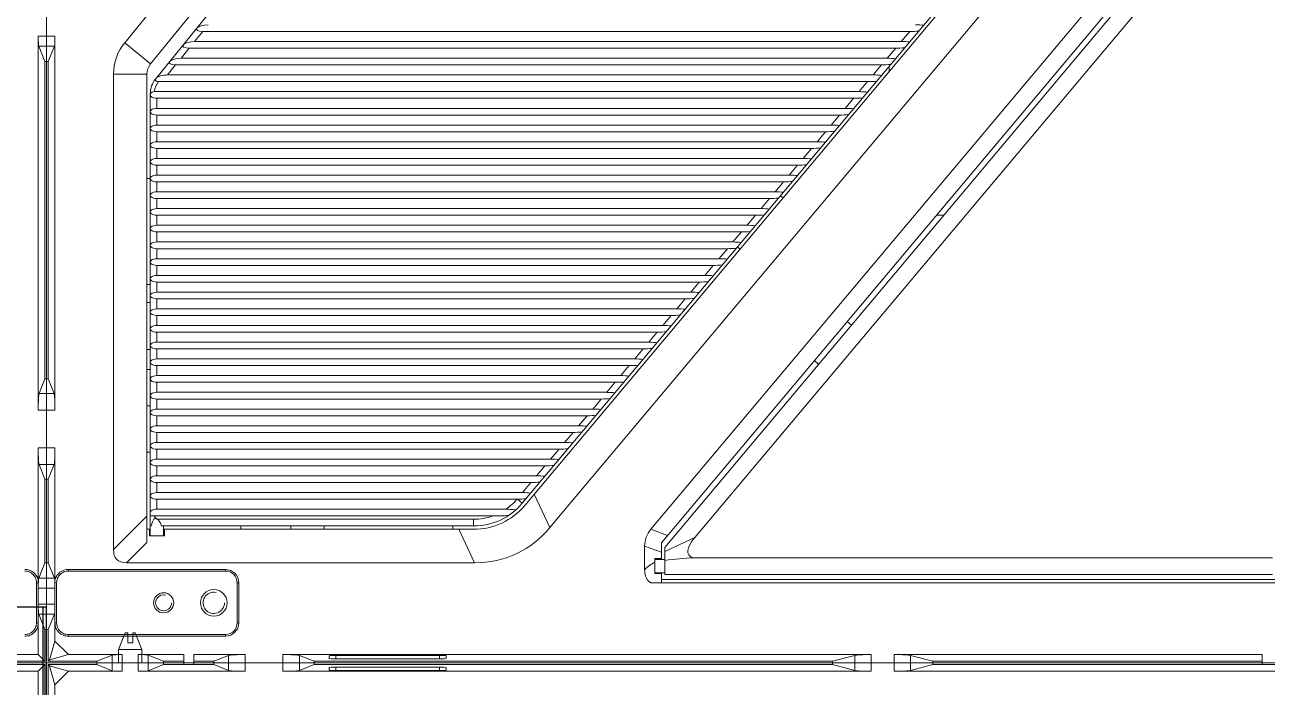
# Model space of a CAD drawing. Header units: millimetres. Extents: x 2185 to 26698, y 9658 to 17427.
# Drawn here: x 23180.1 to 23551.6, y 14928.5 to 15126.7 of the extents above; entities that cross this region are included whole.
import ezdxf

# ---------------------------------------------------------------- set-up
doc = ezdxf.new("R2010")
doc.units = ezdxf.units.MM
doc.linetypes.add('SLD-实线', pattern=[0])
doc.layers.add('文字层', color=8, linetype='SLD-实线', lineweight=15)

# ---------------------------------------------------------------- blocks, each defined once
blk = doc.blocks.new('76128193')
at = {"color": 7, "linetype": 'Continuous'}
for p, q in [((-3996.93, 2590.93), (-3998.93, 2585.93)), ((-3996.18, 2590.93), (-3996.93, 2590.93)), ((-3996.18, 2590.93), (-3996.18, 2587.93)), ((-3994.68, 2590.93), (-3994.68, 2587.93)), ((-3993.93, 2590.93), (-3994.68, 2590.93)), ((-3993.93, 2590.93), (-3991.93, 2585.93)), ((-3998.93, 2581.93), (-3998.93, 2585.93)), ((-3991.93, 2585.93), (-3998.93, 2585.93)), ((-3994.68, 2587.93), (-3996.18, 2587.93)), ((-3991.93, 2581.93), (-3991.93, 2585.93)), ((-4020.43, 2581.93), (-4020.43, 2041.93)), ((-4020.43, 2581.93), (-3060.43, 2581.93)), ((-4019.93, 2581.43), (-4019.93, 2571.93)), ((-4019.53, 2581.02), (-4019.93, 2581.43)), ((-4019.93, 2581.43), (-4005.43, 2581.43)), ((-4019.53, 2581.02), (-4017.93, 2575.43)), ((-4019.53, 2581.02), (-4013.93, 2579.43)), ((-4013.93, 2579.43), (-4017.93, 2575.43)), ((-3997.83, 2579.43), (-4013.93, 2579.43)), ((-4005.43, 2581.93), (-4005.43, 2581.43)), ((-4000.8, 2579.58), (-4005.43, 2581.43)), ((-4000.8, 2579.58), (-4000.8, 2581.93)), ((-3997.83, 2579.43), (-3997.83, 2581.93)), ((-3993.03, 2581.93), (-3993.03, 2579.43)), ((-3961.1, 2579.43), (-3993.03, 2579.43)), ((-3990.07, 2581.93), (-3990.07, 2579.58)), ((-3985.43, 2581.43), (-3990.07, 2579.58)), ((-3985.43, 2581.93), (-3985.43, 2581.43)), ((-3985.43, 2581.43), (-3970.43, 2581.43)), ((-3970.43, 2581.93), (-3970.43, 2581.43)), ((-3970.43, 2581.43), (-3966.05, 2579.68)), ((-3966.05, 2579.68), (-3966.05, 2581.93)), ((-3961.1, 2581.93), (-3961.1, 2579.43)), ((-3949.77, 2579.43), (-3949.77, 2581.93)), ((-3949.77, 2579.43), (-3773.89, 2579.43)), ((-3944.82, 2581.93), (-3944.82, 2579.68)), ((-3944.82, 2579.68), (-3940.43, 2581.43)), ((-3940.43, 2581.93), (-3940.43, 2581.43)), ((-3940.43, 2581.43), (-3785.43, 2581.43)), ((-3935.93, 2579.77), (-3935.93, 2580.57)), ((-3933.93, 2580.69), (-3933.93, 2579.66)), ((-3933.93, 2580.69), (-3902.93, 2580.69)), ((-3933.93, 2579.66), (-3902.93, 2579.66)), ((-3902.93, 2579.66), (-3902.93, 2580.69)), ((-3900.93, 2580.57), (-3900.93, 2579.77)), ((-3785.43, 2581.93), (-3785.43, 2581.43)), ((-3785.43, 2581.43), (-3778.78, 2579.66)), ((-3778.78, 2579.66), (-3778.78, 2581.93)), ((-3773.89, 2581.93), (-3773.89, 2579.43)), ((-3766.98, 2579.43), (-3766.98, 2581.93)), ((-3766.98, 2579.43), (-3543.89, 2579.43)), ((-3762.09, 2581.93), (-3762.09, 2579.66)), ((-3762.09, 2579.66), (-3755.43, 2581.43)), ((-3755.43, 2581.93), (-3755.43, 2581.43)), ((-3755.43, 2581.43), (-3555.43, 2581.43)), ((-3062.93, 2579.43), (-3083.03, 2579.43)), ((-3075.43, 2581.43), (-3060.93, 2581.43)), ((-3060.93, 2581.43), (-3062.93, 2579.43)), ((-3062.93, 2569.98), (-3062.93, 2579.43)), ((-3060.93, 2571.93), (-3060.93, 2581.43)), ((-3060.43, 2517.59), (-3060.43, 2581.93)), ((-4017.93, 2575.43), (-4017.93, 2568.98)), ((-3060.43, 2517.58), (-3060.43, 2106.28)), ((-3878.2, 2089.72), (-3720.78, 2277.32)), ((-3877.43, 2089.07), (-3720.01, 2276.68)), ((-3869.95, 2082.44), (-3707.34, 2276.23)), ((-3684.94, 2266.44), (-3839.75, 2081.94)), ((-3836.59, 2077.93), (-3681.84, 2262.36)), ((-3835.59, 2076.48), (-3679.56, 2262.43)), ((-3826.55, 2079.47), (-3675.73, 2259.22)), ((-3981.11, 2247.24), (-3997.08, 2227.57)), ((-3989.32, 2221.27), (-3969.17, 2246.09)), ((-3987.87, 2216.7), (-3966.72, 2242.76)), ((-4017.93, 2229.53), (-4020.43, 2229.53)), ((-4017.93, 2229.53), (-4017.93, 2117.59)), ((-3976.18, 2227.93), (-3973.74, 2230.93)), ((-3973.74, 2230.93), (-3762.32, 2230.93)), ((-3762.32, 2230.93), (-3764.83, 2227.93)), ((-3060.43, 2229.53), (-3062.93, 2229.53)), ((-3062.93, 2117.59), (-3062.93, 2229.53)), ((-4018.08, 2226.56), (-4020.43, 2226.56)), ((-4018.08, 2226.56), (-4019.93, 2221.93)), ((-3997.08, 2227.57), (-3989.32, 2221.27)), ((-3980.24, 2222.93), (-3977.8, 2225.93)), ((-3977.8, 2225.93), (-3766.51, 2225.93)), ((-3764.83, 2227.93), (-3976.18, 2227.93)), ((-3766.51, 2225.93), (-3769.03, 2222.93)), ((-3060.43, 2226.56), (-3062.79, 2226.56)), ((-3060.93, 2221.93), (-3062.79, 2226.56)), ((-4020.43, 2221.93), (-4019.93, 2221.93)), ((-4019.93, 2221.93), (-4019.93, 2126.93)), ((-3769.03, 2222.93), (-3980.24, 2222.93)), ((-3060.93, 2221.93), (-3060.43, 2221.93)), ((-3060.93, 2126.93), (-3060.93, 2221.93)), ((-4000.43, 2075.85), (-4000.43, 2218.12)), ((-3990.43, 2218.12), (-4000.43, 2218.12)), ((-3990.43, 2078.01), (-3990.43, 2218.12)), ((-3984.29, 2217.93), (-3981.86, 2220.93)), ((-3984.29, 2217.93), (-3773.22, 2217.93)), ((-3770.71, 2220.93), (-3981.86, 2220.93)), ((-3770.71, 2220.93), (-3773.22, 2217.93)), ((-3768.43, 2218.97), (-3768.43, 2220.53)), ((-3986.95, 2215.93), (-3774.9, 2215.93)), ((-3774.9, 2215.93), (-3777.42, 2212.93)), ((-3989.43, 2212.29), (-3989.43, 2079.93)), ((-3777.42, 2212.93), (-3988.2, 2212.93)), ((-3987.43, 2207.93), (-3987.43, 2210.93)), ((-3987.43, 2210.93), (-3779.1, 2210.93)), ((-3779.1, 2210.93), (-3781.62, 2207.93)), ((-3781.62, 2207.93), (-3987.43, 2207.93)), ((-3987.43, 2202.93), (-3987.43, 2205.93)), ((-3987.43, 2205.93), (-3783.29, 2205.93)), ((-3783.29, 2205.93), (-3785.81, 2202.93)), ((-3785.81, 2202.93), (-3987.43, 2202.93)), ((-3987.43, 2197.93), (-3987.43, 2200.93)), ((-3987.43, 2200.93), (-3787.49, 2200.93)), ((-3787.49, 2200.93), (-3790.01, 2197.93)), ((-3790.01, 2197.93), (-3987.43, 2197.93)), ((-3987.43, 2192.93), (-3987.43, 2195.93)), ((-3987.43, 2195.93), (-3791.68, 2195.93)), ((-3791.68, 2195.93), (-3794.2, 2192.93)), ((-3794.2, 2192.93), (-3987.43, 2192.93)), ((-3987.43, 2187.93), (-3987.43, 2190.93)), ((-3987.43, 2190.93), (-3795.88, 2190.93)), ((-3795.88, 2190.93), (-3798.4, 2187.93)), ((-3990.43, 2186.93), (-3989.43, 2186.93)), ((-3798.4, 2187.93), (-3987.43, 2187.93)), ((-3987.43, 2182.93), (-3987.43, 2185.93)), ((-3987.43, 2185.93), (-3800.08, 2185.93)), ((-3800.08, 2185.93), (-3802.59, 2182.93)), ((-3802.59, 2182.93), (-3987.43, 2182.93)), ((-3987.43, 2177.93), (-3987.43, 2180.93)), ((-3987.43, 2180.93), (-3804.27, 2180.93)), ((-3804.27, 2180.93), (-3806.79, 2177.93)), ((-3800.21, 2181.1), (-3800.98, 2181.74)), ((-3806.79, 2177.93), (-3987.43, 2177.93)), ((-3987.43, 2172.93), (-3987.43, 2175.93)), ((-3987.43, 2175.93), (-3808.47, 2175.93)), ((-3808.47, 2175.93), (-3810.98, 2172.93)), ((-3752.14, 2175.93), (-3754.36, 2175.93)), ((-3810.98, 2172.93), (-3987.43, 2172.93)), ((-3987.43, 2167.93), (-3987.43, 2170.93)), ((-3987.43, 2170.93), (-3812.66, 2170.93)), ((-3812.66, 2170.93), (-3815.18, 2167.93)), ((-3815.18, 2167.93), (-3987.43, 2167.93)), ((-3987.43, 2162.93), (-3987.43, 2165.93)), ((-3987.43, 2165.93), (-3816.86, 2165.93)), ((-3816.86, 2165.93), (-3819.38, 2162.93)), ((-3813.83, 2166.42), (-3813.07, 2165.78)), ((-3819.38, 2162.93), (-3987.43, 2162.93)), ((-3987.43, 2157.93), (-3987.43, 2160.93)), ((-3987.43, 2160.93), (-3821.05, 2160.93)), ((-3821.05, 2160.93), (-3823.57, 2157.93)), ((-3990.43, 2155.19), (-3989.43, 2155.19)), ((-3823.57, 2157.93), (-3987.43, 2157.93)), ((-3987.43, 2152.93), (-3987.43, 2155.93)), ((-3987.43, 2155.93), (-3825.25, 2155.93)), ((-3825.25, 2155.93), (-3827.77, 2152.93)), ((-3827.77, 2152.93), (-3987.43, 2152.93)), ((-3989.43, 2149.79), (-3990.43, 2149.79)), ((-3987.43, 2147.93), (-3987.43, 2150.93)), ((-3987.43, 2150.93), (-3829.44, 2150.93)), ((-3831.96, 2147.93), (-3987.43, 2147.93)), ((-3829.44, 2150.93), (-3831.96, 2147.93)), ((-3987.43, 2142.93), (-3987.43, 2145.93)), ((-3987.43, 2145.93), (-3833.64, 2145.93)), ((-3833.64, 2145.93), (-3836.16, 2142.93)), ((-3779.71, 2143.07), (-3781.02, 2144.16)), ((-3836.16, 2142.93), (-3987.43, 2142.93)), ((-3987.43, 2137.93), (-3987.43, 2140.93)), ((-3987.43, 2140.93), (-3837.84, 2140.93)), ((-3837.84, 2140.93), (-3840.35, 2137.93)), ((-3840.35, 2137.93), (-3987.43, 2137.93)), ((-3990.43, 2135.79), (-3989.43, 2135.79)), ((-3987.43, 2132.93), (-3987.43, 2135.93)), ((-3987.43, 2135.93), (-3842.03, 2135.93)), ((-3844.55, 2132.93), (-3987.43, 2132.93)), ((-3842.03, 2135.93), (-3844.55, 2132.93)), ((-3790.83, 2132.46), (-3789.56, 2131.33)), ((-3989.43, 2129.79), (-3990.43, 2129.79)), ((-3987.43, 2127.93), (-3987.43, 2130.93)), ((-3987.43, 2130.93), (-3846.23, 2130.93)), ((-3846.23, 2130.93), (-3848.74, 2127.93)), ((-4020.43, 2126.93), (-4019.93, 2126.93)), ((-4018.18, 2122.54), (-4019.93, 2126.93)), ((-3848.74, 2127.93), (-3987.43, 2127.93)), ((-3987.43, 2122.93), (-3987.43, 2125.93)), ((-3987.43, 2125.93), (-3850.42, 2125.93)), ((-3850.42, 2125.93), (-3852.94, 2122.93)), ((-3060.93, 2126.93), (-3062.69, 2122.54)), ((-3060.93, 2126.93), (-3060.43, 2126.93)), ((-4020.43, 2122.54), (-4018.18, 2122.54)), ((-3852.94, 2122.93), (-3987.43, 2122.93)), ((-3062.69, 2122.54), (-3060.43, 2122.54)), ((-4017.93, 2117.59), (-4020.43, 2117.59)), ((-3990.43, 2118.86), (-3989.43, 2118.86)), ((-3987.43, 2117.93), (-3987.43, 2120.93)), ((-3987.43, 2120.93), (-3854.62, 2120.93)), ((-3857.13, 2117.93), (-3987.43, 2117.93)), ((-3854.62, 2120.93), (-3857.13, 2117.93)), ((-3060.43, 2117.59), (-3062.93, 2117.59)), ((-3987.43, 2112.93), (-3987.43, 2115.93)), ((-3987.43, 2115.93), (-3858.81, 2115.93)), ((-3858.81, 2115.93), (-3861.33, 2112.93)), ((-3861.33, 2112.93), (-3987.43, 2112.93)), ((-3987.43, 2107.93), (-3987.43, 2110.93)), ((-3987.43, 2110.93), (-3863.01, 2110.93)), ((-3863.01, 2110.93), (-3865.53, 2107.93)), ((-3865.53, 2107.93), (-3987.43, 2107.93)), ((-4020.43, 2106.28), (-4017.94, 2106.28)), ((-4017.93, 2106.31), (-4017.93, 2066.93)), ((-3989.43, 2105), (-3990.43, 2105)), ((-3987.43, 2105.93), (-3867.2, 2105.93)), ((-3987.43, 2102.93), (-3987.43, 2105.93)), ((-3869.72, 2102.93), (-3987.43, 2102.93)), ((-3867.2, 2105.93), (-3869.72, 2102.93)), ((-3062.93, 2066.95), (-3062.93, 2106.31)), ((-3062.93, 2106.28), (-3060.43, 2106.28)), ((-3060.43, 2106.27), (-3060.43, 2041.93)), ((-4018.18, 2101.32), (-4020.43, 2101.32)), ((-4019.93, 2096.93), (-4018.18, 2101.32)), ((-3987.43, 2100.93), (-3871.4, 2100.93)), ((-3987.43, 2097.93), (-3987.43, 2100.93)), ((-3871.4, 2100.93), (-3873.92, 2097.93)), ((-3060.43, 2101.32), (-3062.69, 2101.32)), ((-3062.69, 2101.32), (-3060.93, 2096.93)), ((-4020.43, 2096.93), (-4019.93, 2096.93)), ((-4019.93, 2096.93), (-4019.93, 2071.93)), ((-3873.92, 2097.93), (-3987.43, 2097.93)), ((-3987.43, 2095.93), (-3875.59, 2095.93)), ((-3987.43, 2092.93), (-3987.43, 2095.93)), ((-3875.59, 2095.93), (-3878.11, 2092.93)), ((-3060.93, 2096.93), (-3060.43, 2096.93)), ((-3060.93, 2071.93), (-3060.93, 2096.93)), ((-3878.11, 2092.93), (-3987.43, 2092.93)), ((-3869.95, 2082.44), (-3874.61, 2092.44)), ((-3987.43, 2090.93), (-3879.79, 2090.93)), ((-3987.43, 2087.93), (-3987.43, 2090.93)), ((-3987.43, 2087.93), (-3883.11, 2087.93)), ((-3879.64, 2090.93), (-3878.2, 2089.72)), ((-3990.43, 2085.85), (-4000.43, 2075.85)), ((-3988.4, 2085.93), (-3987.43, 2084.93)), ((-3887.01, 2085.93), (-3988.4, 2085.93)), ((-3892.75, 2084.93), (-3987.43, 2084.93)), ((-3892.75, 2082.93), (-3892.75, 2084.93)), ((-3989.45, 2081.93), (-3990.43, 2081.93)), ((-3989.68, 2079.93), (-3989.68, 2081.93)), ((-3989.13, 2082.93), (-3989.43, 2082.93)), ((-3892.75, 2082.93), (-3986.11, 2082.93)), ((-3985.43, 2082.93), (-3985.43, 2079.93)), ((-3985.43, 2081.93), (-3892.75, 2081.93)), ((-3985.18, 2081.93), (-3985.18, 2079.93)), ((-3962.36, 2081.93), (-3962.36, 2082.93)), ((-3947.43, 2082.93), (-3947.43, 2081.93)), ((-3937.43, 2081.93), (-3937.43, 2082.93)), ((-3898.93, 2082.93), (-3898.93, 2081.93)), ((-3897.14, 2081.93), (-3892.48, 2071.93)), ((-3834.75, 2080.12), (-3839.75, 2081.94)), ((-3996.51, 2071.93), (-3990.43, 2078.01)), ((-3985.18, 2079.93), (-3989.68, 2079.93)), ((-3841.59, 2076.9), (-3836.59, 2075.08)), ((-3841.59, 2069.85), (-3841.59, 2076.9)), ((-3836.59, 2077.93), (-3836.59, 2073.18)), ((-3826.55, 2079.47), (-3835.59, 2075.26)), ((-3838.59, 2073.18), (-3836.59, 2073.18)), ((-3838.59, 2073.18), (-3838.59, 2068.68)), ((-3838.59, 2073.07), (-3836.59, 2073.07)), ((-3836.59, 2072.93), (-3836.59, 2073.07)), ((-3835.59, 2068.43), (-3835.59, 2076.48)), ((-3653.88, 2073.43), (-3827.14, 2073.43)), ((-4020.43, 2071.93), (-4019.93, 2071.93)), ((-4019.93, 2071.93), (-4018.08, 2067.3)), ((-4013.93, 2069.93), (-3966.93, 2069.93)), ((-4013.93, 2069.93), (-4013.93, 2069.43)), ((-4013.92, 2069.43), (-3966.93, 2069.43)), ((-3996.51, 2071.93), (-3892.48, 2071.93)), ((-3966.93, 2069.43), (-3966.93, 2069.93)), ((-3835.59, 2072.93), (-3838.59, 2072.93)), ((-3062.79, 2067.3), (-3060.93, 2071.93)), ((-3060.93, 2071.93), (-3060.43, 2071.93)), ((-4018.08, 2067.3), (-4020.43, 2067.3)), ((-4017.93, 2066.93), (-4017.93, 2065.98)), ((-4017.43, 2053.93), (-4017.43, 2065.93)), ((-3962.93, 2065.93), (-3963.43, 2065.93)), ((-3963.43, 2065.93), (-3963.43, 2053.93)), ((-3962.93, 2065.93), (-3962.93, 2053.93)), ((-3835.59, 2068.93), (-3838.59, 2068.93)), ((-3836.59, 2068.79), (-3838.59, 2068.79)), ((-3838.59, 2068.68), (-3836.59, 2068.68)), ((-3836.59, 2068.79), (-3836.59, 2068.93)), ((-3836.59, 2065.93), (-3836.59, 2068.68)), ((-3651.21, 2066.93), (-3836.59, 2066.93)), ((-3651.21, 2065.93), (-3836.59, 2065.93)), ((-3653.88, 2068.43), (-3835.59, 2068.43)), ((-3063.43, 2065.93), (-3063.43, 2053.93)), ((-3062.93, 2065.98), (-3062.93, 2066.95)), ((-3062.79, 2067.3), (-3060.43, 2067.3)), ((-4017.96, 2064.33), (-4020.43, 2064.33)), ((-4017.96, 2064.33), (-4017.96, 2059.53)), ((-3062.91, 2064.33), (-3060.43, 2064.33)), ((-3062.91, 2059.53), (-3062.91, 2064.33)), ((-4017.96, 2059.53), (-4020.43, 2059.53)), ((-4017.93, 2059.53), (-4017.93, 2053.89)), ((-3062.93, 2053.89), (-3062.93, 2059.53)), ((-3062.91, 2059.53), (-3060.43, 2059.53)), ((-4018.08, 2056.56), (-4020.43, 2056.56)), ((-4018.08, 2056.56), (-4019.93, 2051.93)), ((-3062.79, 2056.56), (-3060.43, 2056.56)), ((-3060.93, 2051.93), (-3062.79, 2056.56)), ((-4020.43, 2051.93), (-4019.93, 2051.93)), ((-4019.93, 2051.93), (-4019.93, 2042.43)), ((-4017.93, 2053.89), (-4017.93, 2048.43)), ((-3963.43, 2053.93), (-3962.93, 2053.93)), ((-3062.93, 2044.43), (-3062.93, 2053.89)), ((-3060.93, 2051.93), (-3060.43, 2051.93)), ((-3060.93, 2042.43), (-3060.93, 2051.93)), ((-4019.53, 2042.84), (-4017.94, 2048.43)), ((-4013.93, 2044.43), (-4017.94, 2048.44)), ((-4013.93, 2050.43), (-4013.93, 2049.93)), ((-3966.93, 2049.93), (-4013.93, 2049.93)), ((-3966.93, 2050.43), (-4013.92, 2050.43)), ((-3966.93, 2049.93), (-3966.93, 2050.43)), ((-4019.53, 2042.84), (-4013.93, 2044.43)), ((-4013.93, 2044.43), (-3997.83, 2044.43)), ((-4005.43, 2042.43), (-4000.8, 2044.28)), ((-4000.8, 2044.28), (-4000.8, 2041.93)), ((-3997.83, 2044.43), (-3997.83, 2041.93)), ((-3993.03, 2044.43), (-3979.43, 2044.43)), ((-3993.03, 2044.43), (-3993.03, 2041.93)), ((-3990.07, 2044.28), (-3985.43, 2042.43)), ((-3990.07, 2044.28), (-3990.07, 2041.93)), ((-3979.43, 2044.43), (-3979.43, 2041.43)), ((-3976.43, 2044.43), (-3961.1, 2044.43)), ((-3976.43, 2044.43), (-3976.43, 2041.43)), ((-3966.05, 2044.19), (-3970.43, 2042.43)), ((-3966.05, 2041.93), (-3966.05, 2044.19)), ((-3961.1, 2044.43), (-3961.1, 2041.93)), ((-3773.89, 2044.43), (-3949.77, 2044.43)), ((-3949.77, 2041.93), (-3949.77, 2044.43)), ((-3940.43, 2042.43), (-3944.82, 2044.19)), ((-3944.82, 2044.19), (-3944.82, 2041.93)), ((-3935.93, 2043.29), (-3935.93, 2044.09)), ((-3902.93, 2044.2), (-3933.93, 2044.2)), ((-3933.93, 2044.2), (-3933.93, 2043.17)), ((-3902.93, 2043.17), (-3902.93, 2044.2)), ((-3900.93, 2044.09), (-3900.93, 2043.29)), ((-3778.78, 2044.21), (-3785.43, 2042.43)), ((-3778.78, 2041.93), (-3778.78, 2044.21)), ((-3773.89, 2044.43), (-3773.89, 2041.93)), ((-3656.93, 2044.43), (-3766.98, 2044.43)), ((-3766.98, 2041.93), (-3766.98, 2044.43)), ((-3755.43, 2042.43), (-3762.09, 2044.21)), ((-3762.09, 2044.21), (-3762.09, 2041.93)), ((-3656.93, 2044.43), (-3656.93, 2041.43)), ((-3083.03, 2044.43), (-3062.93, 2044.43)), ((-3062.93, 2044.43), (-3060.93, 2042.43)), ((-4020.43, 2041.93), (-3979.43, 2041.93)), ((-4019.53, 2042.84), (-4019.93, 2042.43)), ((-4019.93, 2042.43), (-4005.43, 2042.43)), ((-4005.43, 2042.43), (-4005.43, 2041.93)), ((-3985.43, 2042.43), (-3979.43, 2042.43)), ((-3985.43, 2042.43), (-3985.43, 2041.93)), ((-3976.43, 2041.43), (-3979.43, 2041.43)), ((-3976.43, 2042.43), (-3970.43, 2042.43)), ((-3976.43, 2041.93), (-3656.93, 2041.93)), ((-3970.43, 2042.43), (-3970.43, 2041.93)), ((-3940.43, 2042.43), (-3785.43, 2042.43)), ((-3940.43, 2042.43), (-3940.43, 2041.93)), ((-3902.93, 2043.17), (-3933.93, 2043.17)), ((-3785.43, 2042.43), (-3785.43, 2041.93)), ((-3755.43, 2042.43), (-3656.93, 2042.43)), ((-3755.43, 2042.43), (-3755.43, 2041.93)), ((-3653.93, 2041.43), (-3656.93, 2041.43)), ((-3101.43, 2041.93), (-3060.43, 2041.93)), ((-3075.43, 2042.43), (-3060.93, 2042.43))]:
    blk.add_line(p, q, dxfattribs=at)
for centre, radius in [((-3985.43, 2059.93), 3), ((-3970.43, 2059.93), 4)]:
    blk.add_circle(centre, radius, dxfattribs=at)
for centre, radius, start, end in [((-3985.43, 2218.12), 15, 140.9365, 180), ((-3985.43, 2218.12), 5, 140.9365, 180), ((-3770.67, 2248), 27.07, 269.9295, 275.7035), ((-3982.43, 2212.29), 7, 140.9365, 180), ((-3982.43, 2212.29), 5.8, 141.1272, 173.6644), ((-3892.75, 2101.93), 19, 270, 320), ((-3892.75, 2101.93), 20, 270, 320), ((-3892.75, 2101.93), 17, 304.5603, 319.6798), ((-3879.79, 2118.44), 27.5, 270, 270.3069), ((-3988.39, 2102), 16.07, 266.2934, 269.969), ((-3892.75, 2101.93), 17, 270, 289.7492), ((-3966.93, 2065.93), 4, 0, 89.9969), ((-3966.93, 2065.93), 3.5, 0, 89.9908), ((-3985.43, 2059.93), 2.4, 74.0896, 0), ((-3970.43, 2059.93), 3.2, 78.1353, 360), ((-3966.93, 2053.93), 4, 270.0031, 360), ((-3966.93, 2053.93), 3.5, 270.0091, 360)]:
    blk.add_arc(centre, radius, start, end, dxfattribs=at)
for centre, major_axis, ratio, start_param, end_param in [((-3997.83, 2579.6), (3, 0), 0.057143, -2.999696, -1.570796), ((-3993.03, 2579.6), (3, 0), 0.057143, -1.570796, -0.141897), ((-3961.1, 2579.72), (5, 0), 0.057143, -2.999696, -1.570796), ((-3949.77, 2579.72), (5, 0), 0.057143, -1.570796, -0.141897), ((-3933.93, 2580.57), (2, 0), 0.057143, 1.570796, 3.141593), ((-3933.93, 2579.77), (2, 0), 0.057143, -3.141593, -1.570796), ((-3902.93, 2580.57), (2, 0), 0.057143, 6.283185, 7.853982), ((-3902.93, 2579.77), (2, 0), 0.057143, -1.570796, 0), ((-3773.89, 2579.72), (5, 0), 0.057143, -2.930499, -1.570796), ((-3766.98, 2579.72), (5, 0), 0.057143, -1.570796, -0.211093), ((-3972.93, 2231.93), (2.7, 0.34), 0.348244, 7.504581, 10.646173), ((-3761.48, 2231.93), (5.29, 0.16), 0.186516, 0.882065, 1.405664), ((-3761.48, 2231.93), (5.29, 0.16), 0.186516, -1.735928, -1.21233), ((-3062.76, 2229.53), (0, 3), 0.057143, -4.712389, -3.28349), ((-3976.99, 2226.93), (2.7, 0.34), 0.348244, 7.504581, 10.646173), ((-3765.67, 2226.93), (5.29, 0.16), 0.186516, -1.735928, -1.21233), ((-3765.67, 2226.93), (5.29, 0.16), 0.186516, 0.882065, 1.405664), ((-3981.05, 2221.93), (2.7, 0.34), 0.348244, 7.504581, 10.646173), ((-3769.87, 2221.93), (5.29, 0.16), 0.186516, 0.882065, 1.405664), ((-3985.11, 2216.93), (2.7, 0.34), 0.348244, 1.221395, 2.792192), ((-3774.06, 2216.93), (5.29, 0.16), 0.186516, -1.735928, -1.21233), ((-3778.26, 2211.93), (5.29, 0.16), 0.186516, -1.735928, -1.21233), ((-3778.26, 2211.93), (5.29, 0.16), 0.186516, 0.882065, 1.405664), ((-3987.43, 2206.93), (2, 0), 0.5, 1.570796, 4.712389), ((-3782.45, 2206.93), (5.29, 0.16), 0.186516, 0.882065, 1.405664), ((-3782.45, 2206.93), (5.29, 0.16), 0.186516, -1.735928, -1.21233), ((-3987.43, 2201.93), (2, 0), 0.5, 1.570796, 4.712389), ((-3786.65, 2201.93), (5.29, 0.16), 0.186516, -1.735928, -1.21233), ((-3786.65, 2201.93), (5.29, 0.16), 0.186516, 0.882065, 1.405664), ((-3987.43, 2196.93), (2, 0), 0.5, 1.570796, 4.712389), ((-3790.85, 2196.93), (5.29, 0.16), 0.186516, -1.735928, -1.21233), ((-3790.85, 2196.93), (5.29, 0.16), 0.186516, 0.882065, 1.405664), ((-3987.43, 2191.93), (2, 0), 0.5, 1.570796, 4.712389), ((-3795.04, 2191.93), (5.29, 0.16), 0.186516, 0.882065, 1.405664), ((-3795.04, 2191.93), (5.29, 0.16), 0.186516, -1.735928, -1.21233), ((-3987.43, 2186.93), (2, 0), 0.5, 1.570796, 4.712389), ((-3799.24, 2186.93), (5.29, 0.16), 0.186516, -1.735928, -1.21233), ((-3799.24, 2186.93), (5.29, 0.16), 0.186516, 0.882065, 1.405664), ((-3987.43, 2181.93), (2, 0), 0.5, 1.570796, 4.712389), ((-3803.43, 2181.93), (5.29, 0.16), 0.186516, -1.735928, -1.21233), ((-3803.43, 2181.93), (5.29, 0.16), 0.186516, 0.882065, 1.405664), ((-3987.43, 2176.93), (2, 0), 0.5, 1.570796, 4.712389), ((-3807.63, 2176.93), (5.29, 0.16), 0.186516, 0.882065, 1.405664), ((-3807.63, 2176.93), (5.29, 0.16), 0.186516, -1.735928, -1.21233), ((-3987.43, 2171.93), (2, 0), 0.5, 1.570796, 4.712389), ((-3811.82, 2171.93), (5.29, 0.16), 0.186516, -1.735928, -1.21233), ((-3811.82, 2171.93), (5.29, 0.16), 0.186516, 0.882065, 1.405664), ((-3987.43, 2166.93), (2, 0), 0.5, 1.570796, 4.712389), ((-3816.02, 2166.93), (5.29, 0.16), 0.186516, -1.735928, -1.21233), ((-3816.02, 2166.93), (5.29, 0.16), 0.186516, 0.882065, 1.405664), ((-3987.43, 2161.93), (2, 0), 0.5, 1.570796, 4.712389), ((-3820.21, 2161.93), (5.29, 0.16), 0.186516, 0.882065, 1.405664), ((-3820.21, 2161.93), (5.29, 0.16), 0.186516, -1.735928, -1.21233), ((-3987.43, 2156.93), (2, 0), 0.5, 1.570796, 4.712389), ((-3824.41, 2156.93), (5.29, 0.16), 0.186516, -1.735928, -1.21233), ((-3824.41, 2156.93), (5.29, 0.16), 0.186516, 0.882065, 1.405664), ((-3987.43, 2151.93), (2, 0), 0.5, 7.853982, 10.995574), ((-3828.61, 2151.93), (5.29, 0.16), 0.186516, -1.735928, -1.21233), ((-3828.61, 2151.93), (5.29, 0.16), 0.186516, 0.882065, 1.405664), ((-3987.43, 2146.93), (2, 0), 0.5, 7.853982, 10.995574), ((-3832.8, 2146.93), (5.29, 0.16), 0.186516, 0.882065, 1.405664), ((-3832.8, 2146.93), (5.29, 0.16), 0.186516, -1.735928, -1.21233), ((-3987.43, 2141.93), (2, 0), 0.5, 1.570796, 4.712389), ((-3837, 2141.93), (5.29, 0.16), 0.186516, -1.735928, -1.21233), ((-3837, 2141.93), (5.29, 0.16), 0.186516, 0.882065, 1.405664), ((-3987.43, 2136.93), (2, 0), 0.5, 1.570796, 4.712389), ((-3841.19, 2136.93), (5.29, 0.16), 0.186516, 0.882065, 1.405664), ((-3987.43, 2131.93), (2, 0), 0.5, 1.570796, 4.712389), ((-3845.39, 2131.93), (5.29, 0.16), 0.186516, 0.882065, 1.405664), ((-3841.19, 2136.93), (5.29, 0.16), 0.186516, -1.735928, -1.21233), ((-3845.39, 2131.93), (5.29, 0.16), 0.186516, -1.735928, -1.21233), ((-3987.43, 2126.93), (2, 0), 0.5, 1.570796, 4.712389), ((-3849.58, 2126.93), (5.29, 0.16), 0.186516, -1.735928, -1.21233), ((-3849.58, 2126.93), (5.29, 0.16), 0.186516, 0.882065, 1.405664), ((-4018.22, 2117.59), (0, 5), 0.057143, -1.570796, -0.141897), ((-3987.43, 2121.93), (2, 0), 0.5, 1.570796, 4.712389), ((-3853.78, 2121.93), (5.29, 0.16), 0.186516, 0.882065, 1.405664), ((-3062.65, 2117.59), (0, 5), 0.057143, 0.141897, 1.570796), ((-3987.43, 2116.93), (2, 0), 0.5, 1.570796, 4.712389), ((-3857.97, 2116.93), (5.29, 0.16), 0.186516, 0.882065, 1.405664), ((-3853.78, 2121.93), (5.29, 0.16), 0.186516, -1.735928, -1.21233), ((-3857.97, 2116.93), (5.29, 0.16), 0.186516, -1.735928, -1.21233), ((-3987.43, 2111.93), (2, 0), 0.5, 1.570796, 4.712389), ((-3862.17, 2111.93), (5.29, 0.16), 0.186516, -1.735928, -1.21233), ((-3862.17, 2111.93), (5.29, 0.16), 0.186516, 0.882065, 1.405664), ((-3987.43, 2106.93), (2, 0), 0.5, 1.570796, 4.712389), ((-3866.36, 2106.93), (5.29, 0.16), 0.186516, 0.882065, 1.405664), ((-3987.43, 2101.93), (2, 0), 0.5, 1.570796, 4.712389), ((-3870.56, 2101.93), (5.29, 0.16), 0.186516, 0.882065, 1.405664), ((-3866.36, 2106.93), (5.29, 0.16), 0.186516, -1.735928, -1.21233), ((-3870.56, 2101.93), (5.29, 0.16), 0.186516, -1.735928, -1.21233), ((-3987.43, 2096.93), (2, 0), 0.5, 1.570796, 4.712389), ((-3874.76, 2096.93), (5.29, 0.16), 0.186516, -1.735928, -1.21233), ((-3874.76, 2096.93), (5.29, 0.16), 0.186516, 0.882065, 1.405664), ((-3987.43, 2091.93), (2, 0), 0.5, 1.570796, 4.712389), ((-3878.95, 2091.93), (5.29, 0.16), 0.186516, 0.882065, 1.405664), ((-3987.43, 2086.93), (2, 0), 0.5, 1.570796, 3.141593), ((-3878.95, 2091.93), (5.29, 0.16), 0.186516, -1.707838, -1.21233), ((-3987.43, 2076.93), (-0.53, 8.26), 0.233531, -0.267131, 0.742988), ((-3987.43, 2076.93), (0, 8), 0.25, -0.722734, 0), ((-4235.42, 2836.78), (-355.43, 762.22), 0.178355, 3.058615, 3.22457), ((-2969.96, 2474.93), (-858.57, -400.36), 0.042224, -0.090304, 0.040423), ((-3898.45, 2173.91), (-101, -101), 0.140028, -0.139123, 0.139123), ((-4117.97, 1939.6), (310.21, 129.43), 0.111795, 0.311671, 0.382592), ((-3062.76, 2064.33), (0, 3), 0.057143, 0.141897, 1.570796), ((-3997.83, 2044.26), (3, 0), 0.057143, 1.570796, 2.999696), ((-3993.03, 2044.26), (3, 0), 0.057143, 0.141897, 1.570796), ((-3961.1, 2044.15), (5, 0), 0.057143, 1.570796, 2.999696), ((-3949.77, 2044.15), (5, 0), 0.057143, 0.141897, 1.570796), ((-3933.93, 2044.09), (2, 0), 0.057143, 1.570796, 3.141593), ((-3902.93, 2044.09), (2, 0), 0.057143, 0, 1.570796), ((-3773.89, 2044.15), (5, 0), 0.057143, 1.570796, 2.930499), ((-3766.98, 2044.15), (5, 0), 0.057143, 0.211093, 1.570796), ((-3933.93, 2043.29), (2, 0), 0.057143, 3.141593, 4.712389), ((-3902.93, 2043.29), (2, 0), 0.057143, -1.570796, 0)]:
    blk.add_ellipse(centre, major_axis=major_axis, ratio=ratio, start_param=start_param, end_param=end_param, dxfattribs=at)
for points in [[(-3770.73, 2217.8), (-3771.55, 2217.9), (-3772.39, 2217.93), (-3773.22, 2217.93)], [(-3987.83, 2216.74), (-3987.88, 2216.65), (-3987.89, 2216.53), (-3987.88, 2216.42)], [(-3989.36, 2212.27), (-3989.41, 2212.17), (-3989.44, 2212.06), (-3989.44, 2211.94)], [(-3880.05, 2087.8), (-3881.07, 2087.91), (-3882.09, 2087.93), (-3883.11, 2087.93)], [(-3887.01, 2085.93), (-3885.44, 2085.93), (-3883.87, 2085.95), (-3882.3, 2086.06)], [(-3841.59, 2069.85), (-3840.7, 2070.74), (-3839.66, 2071.48), (-3838.59, 2072.14)], [(-4017.43, 2065.93), (-4017.61, 2065.95), (-4017.79, 2065.93), (-4017.95, 2065.98)], [(-3062.91, 2065.98), (-3063.08, 2065.93), (-3063.26, 2065.95), (-3063.43, 2065.93)], [(-4017.95, 2053.89), (-4017.78, 2053.93), (-4017.6, 2053.91), (-4017.43, 2053.93)], [(-3063.43, 2053.93), (-3063.26, 2053.91), (-3063.09, 2053.93), (-3062.92, 2053.89)]]:
    blk.add_open_spline(points, degree=3, dxfattribs=at)
for points, knots in [([(-3987.88, 2216.42), (-3987.87, 2216.4), (-3987.85, 2216.32), (-3987.81, 2216.25), (-3987.77, 2216.2)], [0, 0, 0, 0, 0.265318, 1, 1, 1, 1]), ([(-3987.77, 2216.2), (-3987.73, 2216.15), (-3987.48, 2215.97), (-3987.17, 2215.93), (-3986.95, 2215.93)], [0, 0, 0, 0, 0.243547, 1, 1, 1, 1]), ([(-3989.43, 2211.93), (-3989.43, 2211.88), (-3989.4, 2211.7), (-3989.28, 2211.54), (-3989.18, 2211.44)], [0, 0, 0, 0, 0.257652, 1, 1, 1, 1]), ([(-3988.2, 2212.93), (-3988.42, 2212.93), (-3988.77, 2212.85), (-3989.16, 2212.59), (-3989.31, 2212.38), (-3989.36, 2212.27)], [0, 0, 0, 0, 0.473364, 0.726687, 1, 1, 1, 1]), ([(-3989.18, 2211.44), (-3988.95, 2211.24), (-3988.35, 2211), (-3987.74, 2210.93), (-3987.43, 2210.93)], [0, 0, 0, 0, 0.503145, 1, 1, 1, 1]), ([(-4018.18, 2101.32), (-4018.15, 2101.38), (-4018.12, 2101.57), (-4018.05, 2102.13), (-4017.99, 2103.15), (-4017.94, 2104.62), (-4017.93, 2105.72), (-4017.93, 2106.31)], [0, 0, 0, 0, 0.0423, 0.114526, 0.339799, 0.648006, 1, 1, 1, 1]), ([(-3062.93, 2106.31), (-3062.93, 2105.72), (-3062.92, 2104.62), (-3062.88, 2103.15), (-3062.82, 2102.13), (-3062.75, 2101.57), (-3062.71, 2101.38), (-3062.69, 2101.32)], [0, 0, 0, 0, 0.351993, 0.660199, 0.885472, 0.9577, 1, 1, 1, 1]), ([(-3839.75, 2081.94), (-3840.34, 2081.24), (-3841.3, 2079.64), (-3841.59, 2077.8), (-3841.59, 2076.9)], [0, 0, 0, 0, 0.5, 1, 1, 1, 1]), ([(-4013.93, 2069.93), (-4014.81, 2069.94), (-4016.21, 2069.47), (-4017.36, 2068.11), (-4017.81, 2067.31), (-4017.92, 2066.88)], [0, 0, 0, 0, 0.496659, 0.748305, 1, 1, 1, 1]), ([(-4017.43, 2065.93), (-4017.43, 2066.38), (-4017.25, 2067.31), (-4016.47, 2068.47), (-4015.3, 2069.25), (-4014.38, 2069.43), (-4013.92, 2069.43)], [0, 0, 0, 0, 0.250025, 0.499999, 0.749974, 1, 1, 1, 1]), ([(-3841.59, 2069.85), (-3841.59, 2069.21), (-3841.47, 2068.24), (-3841.03, 2067.2), (-3840.67, 2066.67), (-3840.35, 2066.31), (-3840.02, 2066.07), (-3839.72, 2065.93), (-3839.48, 2065.92), (-3839.24, 2065.93), (-3838.92, 2065.93), (-3838.36, 2065.93), (-3837.55, 2065.93), (-3836.91, 2065.93), (-3836.59, 2065.93)], [0, 0, 0, 0, 0.249387, 0.374342, 0.436884, 0.499448, 0.562053, 0.593425, 0.624523, 0.655973, 0.687199, 0.749761, 0.874879, 1, 1, 1, 1]), ([(-3062.95, 2066.88), (-3063.06, 2067.31), (-3063.5, 2068.11), (-3064.66, 2069.47), (-3066.06, 2069.94), (-3066.94, 2069.93)], [0, 0, 0, 0, 0.251701, 0.503486, 1, 1, 1, 1]), ([(-3066.94, 2069.43), (-3066.49, 2069.43), (-3065.57, 2069.25), (-3064.4, 2068.47), (-3063.62, 2067.31), (-3063.44, 2066.38), (-3063.43, 2065.93)], [0, 0, 0, 0, 0.250026, 0.5, 0.749975, 1, 1, 1, 1]), ([(-4017.95, 2065.98), (-4017.95, 2065.7), (-4017.9, 2065.15), (-4017.95, 2064.6), (-4017.95, 2064.33)], [0, 0, 0, 0, 0.499977, 1, 1, 1, 1]), ([(-3062.91, 2064.33), (-3062.91, 2064.6), (-3062.97, 2065.15), (-3062.91, 2065.7), (-3062.91, 2065.98)], [0, 0, 0, 0, 0.500023, 1, 1, 1, 1]), ([(-3062.79, 2056.56), (-3062.83, 2056.67), (-3062.85, 2057.01), (-3062.9, 2057.65), (-3062.93, 2058.53), (-3062.93, 2059.18), (-3062.93, 2059.53)], [0, 0, 0, 0, 0.114391, 0.339437, 0.647663, 1, 1, 1, 1]), ([(-4017.94, 2053.87), (-4017.93, 2053.36), (-4017.73, 2052.31), (-4016.82, 2051), (-4015.49, 2050.13), (-4014.44, 2049.93), (-4013.93, 2049.93)], [0, 0, 0, 0, 0.249991, 0.500013, 0.749974, 1, 1, 1, 1]), ([(-4013.92, 2050.43), (-4014.38, 2050.43), (-4015.3, 2050.61), (-4016.47, 2051.39), (-4017.25, 2052.56), (-4017.43, 2053.48), (-4017.43, 2053.93)], [0, 0, 0, 0, 0.250026, 0.5, 0.749975, 1, 1, 1, 1]), ([(-3063.43, 2053.93), (-3063.44, 2053.48), (-3063.62, 2052.56), (-3064.4, 2051.39), (-3065.57, 2050.61), (-3066.49, 2050.43), (-3066.94, 2050.43)], [0, 0, 0, 0, 0.250025, 0.499999, 0.749974, 1, 1, 1, 1]), ([(-3066.94, 2049.93), (-3066.42, 2049.93), (-3065.38, 2050.13), (-3064.04, 2051), (-3063.13, 2052.31), (-3062.94, 2053.36), (-3062.93, 2053.87)], [0, 0, 0, 0, 0.250084, 0.500115, 0.750092, 1, 1, 1, 1])]:
    blk.add_open_spline(points, degree=3, knots=knots, dxfattribs=at)
blk = doc.blocks.new('*U127')
at = {"layer": '文字层'}
blk.add_blockref('76128193', (3540.43, -2316.18), dxfattribs=at)
blk = doc.blocks.new('*U128')
at = {"color": 0, "linetype": 'ByBlock', "lineweight": -2, "transparency": 16777216}
for p in [(5760, 2700), (6720, 2700), (5760, 2160), (6720, 2160)]:
    blk.add_blockref('*U127', p, dxfattribs=at)
blk = doc.blocks.new('asdzxfv')
at = {"color": 2, "linetype": 'Continuous', "true_color": 0xf1eb1f}
for p, q in [((13513.75, 9422.91), (13513.75, 9501.91)), ((13560.75, 9501.91), (13513.75, 9501.91)), ((13514.75, 9422.91), (13514.75, 9501.91)), ((13536.25, 9501.91), (13536.25, 9422.91)), ((13536.75, 9422.91), (13536.75, 9501.91)), ((13537.25, 9422.91), (13537.25, 9501.91)), ((13537.69, 9422.91), (13537.69, 9501.91)), ((13538.16, 9422.91), (13538.16, 9501.91)), ((13538.75, 9422.91), (13538.75, 9501.91)), ((13538.83, 9501.91), (13538.83, 9422.91)), ((13538.89, 9422.91), (13538.89, 9501.91)), ((13545.17, 9501.91), (13545.17, 9422.91)), ((13545.67, 9422.91), (13545.67, 9501.91)), ((13546.17, 9495.78), (13546.17, 9501.91)), ((13551.32, 9495.78), (13551.32, 9501.91)), ((13551.82, 9422.91), (13551.82, 9501.91)), ((13552.32, 9422.91), (13552.32, 9501.91)), ((13558.6, 9422.91), (13558.6, 9501.91)), ((13558.67, 9501.91), (13558.67, 9422.91)), ((13558.75, 9422.91), (13558.75, 9501.91)), ((13559.33, 9501.91), (13559.33, 9422.91)), ((13559.8, 9501.91), (13559.8, 9422.91)), ((13560.25, 9422.91), (13560.25, 9501.91)), ((13560.75, 9422.91), (13560.75, 9501.91)), ((13546.17, 9491.04), (13546.17, 9433.78)), ((13551.32, 9433.78), (13551.32, 9491.04)), ((13528.25, 9466.66), (13523.25, 9466.66)), ((13523.25, 9458.16), (13528.25, 9458.16)), ((13546.17, 9422.91), (13546.17, 9429.04)), ((13551.32, 9422.91), (13551.32, 9429.04)), ((13560.75, 9422.91), (13513.75, 9422.91))]:
    blk.add_line(p, q, dxfattribs=at)
for centre in [(13548.75, 9493.41), (13548.75, 9431.41)]:
    blk.add_circle(centre, 2.7, dxfattribs=at)
for centre, radius, start, end in [((13548.75, 9493.41), 3.5, 42.6324, 137.3676), ((13548.75, 9493.41), 3.5, 222.6324, 317.3676), ((13523.25, 9462.41), 4.25, 90, 270), ((13528.25, 9462.41), 4.25, 270, 90), ((13548.75, 9431.41), 3.5, 42.6324, 137.3676), ((13548.75, 9431.41), 3.5, 222.6324, 317.3676)]:
    blk.add_arc(centre, radius, start, end, dxfattribs=at)
for points, knots in [([(13545.68, 9493.41), (13545.68, 9493.51), (13545.68, 9493.72), (13545.69, 9494.03), (13545.7, 9494.34), (13545.74, 9494.65), (13545.79, 9494.95), (13545.86, 9495.19), (13545.93, 9495.38), (13545.99, 9495.52), (13546.07, 9495.66), (13546.14, 9495.74), (13546.17, 9495.78)], [0, 0, 0, 0, 0.127092, 0.253318, 0.378322, 0.502266, 0.625619, 0.749056, 0.811111, 0.873552, 0.936512, 1, 1, 1, 1]), ([(13551.32, 9495.78), (13551.36, 9495.74), (13551.42, 9495.66), (13551.5, 9495.52), (13551.56, 9495.38), (13551.64, 9495.19), (13551.7, 9494.95), (13551.76, 9494.65), (13551.79, 9494.34), (13551.81, 9494.03), (13551.82, 9493.72), (13551.82, 9493.51), (13551.82, 9493.41)], [0, 0, 0, 0, 0.063487, 0.126447, 0.188887, 0.250942, 0.37438, 0.497732, 0.621676, 0.746681, 0.872907, 1, 1, 1, 1]), ([(13546.17, 9491.04), (13546.14, 9491.08), (13546.07, 9491.16), (13545.99, 9491.3), (13545.93, 9491.44), (13545.86, 9491.63), (13545.79, 9491.87), (13545.74, 9492.17), (13545.7, 9492.48), (13545.69, 9492.79), (13545.68, 9493.1), (13545.68, 9493.31), (13545.68, 9493.41)], [0, 0, 0, 0, 0.063495, 0.126469, 0.188905, 0.250963, 0.374396, 0.497744, 0.621683, 0.746682, 0.87291, 1, 1, 1, 1]), ([(13551.82, 9493.41), (13551.82, 9493.31), (13551.82, 9493.1), (13551.81, 9492.79), (13551.79, 9492.48), (13551.76, 9492.17), (13551.7, 9491.87), (13551.64, 9491.63), (13551.56, 9491.44), (13551.5, 9491.3), (13551.42, 9491.16), (13551.36, 9491.08), (13551.32, 9491.04)], [0, 0, 0, 0, 0.127092, 0.253319, 0.378323, 0.502267, 0.62562, 0.749057, 0.811112, 0.873553, 0.936512, 1, 1, 1, 1]), ([(13545.68, 9431.41), (13545.68, 9431.51), (13545.68, 9431.72), (13545.69, 9432.03), (13545.7, 9432.34), (13545.74, 9432.65), (13545.79, 9432.95), (13545.86, 9433.19), (13545.93, 9433.38), (13545.99, 9433.52), (13546.07, 9433.66), (13546.14, 9433.74), (13546.17, 9433.78)], [0, 0, 0, 0, 0.127092, 0.253318, 0.378322, 0.502266, 0.625619, 0.749056, 0.811111, 0.873552, 0.936512, 1, 1, 1, 1]), ([(13551.32, 9433.78), (13551.36, 9433.74), (13551.42, 9433.66), (13551.5, 9433.52), (13551.56, 9433.38), (13551.64, 9433.19), (13551.7, 9432.95), (13551.76, 9432.65), (13551.79, 9432.34), (13551.81, 9432.03), (13551.82, 9431.72), (13551.82, 9431.51), (13551.82, 9431.41)], [0, 0, 0, 0, 0.063487, 0.126447, 0.188887, 0.250942, 0.37438, 0.497732, 0.621676, 0.746681, 0.872907, 1, 1, 1, 1]), ([(13546.17, 9429.04), (13546.14, 9429.08), (13546.07, 9429.16), (13545.99, 9429.3), (13545.93, 9429.44), (13545.86, 9429.63), (13545.79, 9429.87), (13545.74, 9430.17), (13545.7, 9430.48), (13545.69, 9430.79), (13545.68, 9431.1), (13545.68, 9431.31), (13545.68, 9431.41)], [0, 0, 0, 0, 0.063495, 0.126469, 0.188905, 0.250963, 0.374396, 0.497744, 0.621683, 0.746682, 0.87291, 1, 1, 1, 1]), ([(13551.82, 9431.41), (13551.82, 9431.31), (13551.82, 9431.1), (13551.81, 9430.79), (13551.79, 9430.48), (13551.76, 9430.17), (13551.7, 9429.87), (13551.64, 9429.63), (13551.56, 9429.44), (13551.5, 9429.3), (13551.42, 9429.16), (13551.36, 9429.08), (13551.32, 9429.04)], [0, 0, 0, 0, 0.127092, 0.253319, 0.378323, 0.502267, 0.62562, 0.749057, 0.811112, 0.873553, 0.936512, 1, 1, 1, 1])]:
    blk.add_open_spline(points, degree=3, knots=knots, dxfattribs=at)
blk = doc.blocks.new('*U438')
at = {"xscale": -1}
blk.add_blockref('asdzxfv', (13537.25, -8671.86), dxfattribs=at)
blk = doc.blocks.new('*U439')
at = {"color": 0, "linetype": 'ByBlock', "lineweight": -2, "transparency": 16777216}
blk.add_blockref('*U438', (5760, 0), dxfattribs=at)

msp = doc.modelspace()

# ---------------------------------------------------------------- block references
for name, p in [('*U128', (16946.579, 12509.957)), ('*U439', (17403.079, 14122.457))]:
    msp.add_blockref(name, p)

doc.saveas('drawing.dxf')
